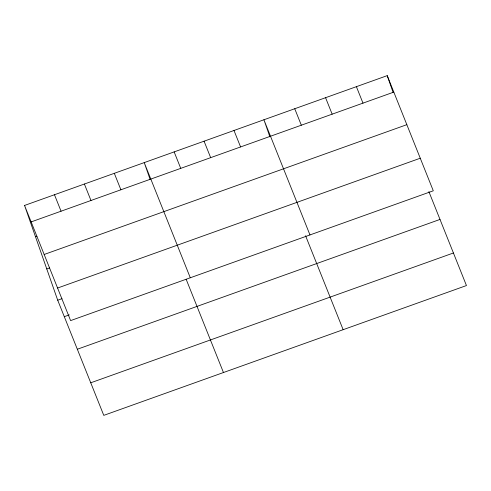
<?xml version="1.0" encoding="UTF-8"?>
<svg xmlns="http://www.w3.org/2000/svg" width="491" height="491" viewBox="0 0 491 491"><rect width="100%" height="100%" fill="white"/><g stroke="black" fill="none" stroke-linecap="round" stroke-linejoin="round"><path stroke-width="0.74" d="M24.55 205.447L387.227 75.632L433.289 190.796L70.612 320.605L24.55 205.447L57.711 300.204L103.773 415.368L466.45 285.553L428.876 191.607M31.136 221.914L393.813 92.099M35.493 236.717L36.917 236.208M44.165 254.479L406.836 124.671M46.768 268.933L49.622 267.914M57.582 288.039L420.259 158.225M57.711 300.204L61.989 298.675M64.296 316.67L69.286 314.884M77.326 349.242L440.004 219.428M90.749 382.796L453.42 252.988M356.398 86.668L362.984 103.135M325.57 97.703L332.155 114.17M294.741 108.738L301.327 125.199M309.974 234.931L263.919 119.767L269.884 136.823M305.562 235.748L343.141 329.688M233.992 130.477L240.584 146.944M204.072 141.187L210.664 157.654M174.152 151.897L180.737 168.364M190.293 277.771L144.231 162.607L150.203 179.663M186.15 279.262L223.46 372.528M114.311 173.317L120.896 189.784M84.391 184.027L90.976 200.494M54.47 194.737L61.056 211.204M387.227 75.632L393.193 92.689"/></g></svg>
